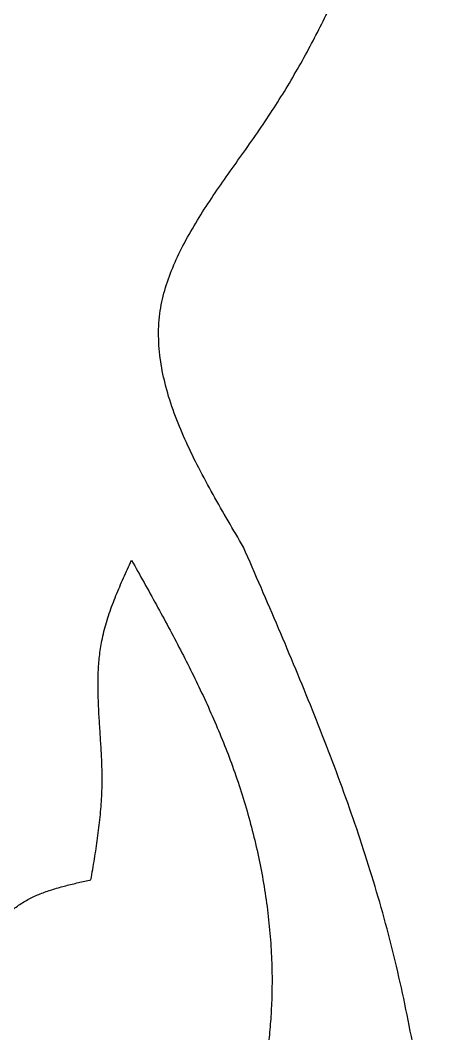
# Model space of a CAD drawing. Extents: x 21 to 206, y 32 to 218.
# Drawn here: x 155.25 to 167.15, y 161.63 to 189.33 of the extents above; entities that cross this region are included whole.
import ezdxf

# ---------------------------------------------------------------- set-up
doc = ezdxf.new("R2010")
doc.units = 0
doc.layers.add('Capa_1', color=7, linetype='CONTINUOUS')

msp = doc.modelspace()

# ---------------------------------------------------------------- linework, layer by layer
at = {"layer": 'Capa_1', "color": 7}
for points, knots in [([(161.34682, 174.933747), (161.206669, 175.171751), (160.9264, 175.647706), (160.514809, 176.366777), (160.130362, 177.078582), (159.780098, 177.786257), (159.478656, 178.496206), (159.243478, 179.207704), (159.085043, 179.916633), (159.012542, 180.613959), (159.040998, 181.2986), (159.182748, 181.953123), (159.40409, 182.570688), (159.693327, 183.182677), (160.035128, 183.788571), (160.419883, 184.389581), (160.82908, 184.982282), (161.251001, 185.575439), (161.676206, 186.175818), (162.085336, 186.776556), (162.469026, 187.383295), (162.829221, 187.993865), (163.168708, 188.608707), (163.489178, 189.226199), (163.79347, 189.844426), (164.085854, 190.46525), (164.368918, 191.087289), (164.645436, 191.7092), (164.827978, 192.124601), (164.919251, 192.332304)], [0, 0, 0, 0, 0.828608, 1.657032, 2.485464, 3.255238, 4.025104, 4.797483, 5.50001, 6.200394, 6.895126, 7.545981, 8.201501, 8.859224, 9.574424, 10.287015, 10.999354, 11.734947, 12.470749, 13.206443, 13.915128, 14.623973, 15.332836, 16.02188, 16.710881, 17.399878, 18.080489, 18.761091, 19.441707, 19.441707, 19.441707, 19.441707]), ([(167.15057, 143.187605), (167.147268, 143.58984), (167.140664, 144.39431), (167.128997, 145.601001), (167.113796, 146.807899), (167.093325, 148.014964), (167.065812, 149.222135), (167.029486, 150.429767), (166.982578, 151.637732), (166.923356, 152.845859), (166.850105, 154.053932), (166.761083, 155.261659), (166.653893, 156.46862), (166.526278, 157.673014), (166.375917, 158.874208), (166.200361, 160.071434), (165.997298, 161.262894), (165.76443, 162.447454), (165.499471, 163.623727), (165.199985, 164.79061), (164.863723, 165.946369), (164.495251, 167.091229), (164.098212, 168.227937), (163.676776, 169.357192), (163.235065, 170.480032), (162.777205, 171.59771), (162.307206, 172.711704), (161.82895, 173.823562), (161.507531, 174.563683), (161.34682, 174.933747)], [0, 0, 0, 0, 1.206746, 2.413491, 3.620241, 4.827718, 6.035193, 7.242668, 8.452215, 9.661764, 10.871331, 12.082998, 13.294656, 14.506313, 15.716209, 16.926121, 18.136102, 19.341774, 20.5474, 21.752853, 22.955286, 24.15788, 25.360526, 26.56713, 27.773653, 28.980169, 30.190515, 31.400857, 32.611218, 32.611218, 32.611218, 32.611218]), ([(157.178533, 165.839799), (157.194609, 165.934614), (157.226761, 166.12424), (157.273932, 166.408857), (157.318976, 166.693722), (157.360836, 166.978982), (157.398426, 167.26476), (157.430678, 167.551365), (157.456473, 167.838785), (157.474812, 168.126891), (157.486449, 168.467311), (157.483448, 168.860009), (157.464381, 169.304299), (157.43657, 169.747752), (157.406813, 170.190592), (157.382083, 170.633397), (157.369426, 171.073951), (157.375269, 171.511861), (157.406265, 171.94552), (157.46119, 172.31711), (157.530409, 172.62553), (157.598732, 172.873454), (157.677692, 173.119692), (157.765707, 173.364263), (157.861316, 173.60738), (157.962878, 173.849171), (158.068925, 174.090171), (158.178123, 174.330919), (158.251829, 174.491004), (158.288682, 174.571049)], [0, 0, 0, 0, 0.288503, 0.576999, 0.865493, 1.153704, 1.44192, 1.730174, 2.018882, 2.307561, 2.596133, 3.040566, 3.48527, 3.930091, 4.373507, 4.816795, 5.260501, 5.695461, 6.130098, 6.563903, 6.820835, 7.077959, 7.335144, 7.596412, 7.857602, 8.11878, 8.383126, 8.647475, 8.911839, 8.911839, 8.911839, 8.911839]), ([(158.288682, 174.571049), (158.402191, 174.368059), (158.629206, 173.962082), (158.967289, 173.351753), (159.300316, 172.739021), (159.62581, 172.122614), (159.941216, 171.50133), (160.244155, 170.87356), (160.531894, 170.23837), (160.801798, 169.595113), (161.055545, 168.931787), (161.288839, 168.247607), (161.499249, 167.542847), (161.681795, 166.830262), (161.835522, 166.110839), (161.959027, 165.385517), (162.050684, 164.656953), (162.10932, 163.92647), (162.133559, 163.195637), (162.122684, 162.516871), (162.083875, 161.891742), (162.027739, 161.320468), (161.953615, 160.750556), (161.864041, 160.182205), (161.761621, 159.615368), (161.648958, 159.049677), (161.528644, 158.484745), (161.403155, 157.920111), (161.31783, 157.544066), (161.275166, 157.356041)], [0, 0, 0, 0, 0.697712, 1.395412, 2.093124, 2.789837, 3.486549, 4.183291, 4.880791, 5.578281, 6.27574, 7.010992, 7.746327, 8.481683, 9.217196, 9.952701, 10.688298, 11.419398, 12.150424, 12.881174, 13.45504, 14.028972, 14.602925, 15.178933, 15.754896, 16.330858, 16.909266, 17.487666, 18.066079, 18.066079, 18.066079, 18.066079]), ([(153.592877, 161.803795), (153.619528, 161.65642), (153.672154, 161.365406), (153.749577, 160.938324), (153.819355, 160.555307), (153.883255, 160.207641), (153.946394, 159.86551), (154.002198, 159.565748), (154.052701, 159.289178), (154.078864, 159.162989), (154.11853, 158.949172), (154.114077, 159.244942), (154.075123, 159.463087), (154.018564, 160.092159), (153.958413, 160.770493), (153.952184, 161.546916), (153.999929, 162.244244), (154.061765, 162.970302), (154.203986, 163.729814), (154.444883, 164.329698), (154.730321, 164.725465), (154.965001, 164.968446), (155.2307, 165.175436), (155.522762, 165.342481), (155.831744, 165.47608), (156.15611, 165.586346), (156.491098, 165.680528), (156.834292, 165.763404), (157.063816, 165.814341), (157.178533, 165.839799)], [0, 0, 0, 0, 0.449284, 0.88718, 1.302296, 1.616696, 1.949245, 2.339774, 2.554733, 2.741305, 2.847758, 2.946469, 3.303886, 3.757343, 4.706631, 5.413179, 6.067518, 6.80671, 7.597066, 8.380545, 8.71884, 9.055501, 9.390691, 9.725747, 10.062033, 10.399099, 10.752821, 11.105621, 11.458143, 11.458143, 11.458143, 11.458143])]:
    msp.add_open_spline(points, degree=3, knots=knots, dxfattribs=at)

doc.saveas('drawing.dxf')
